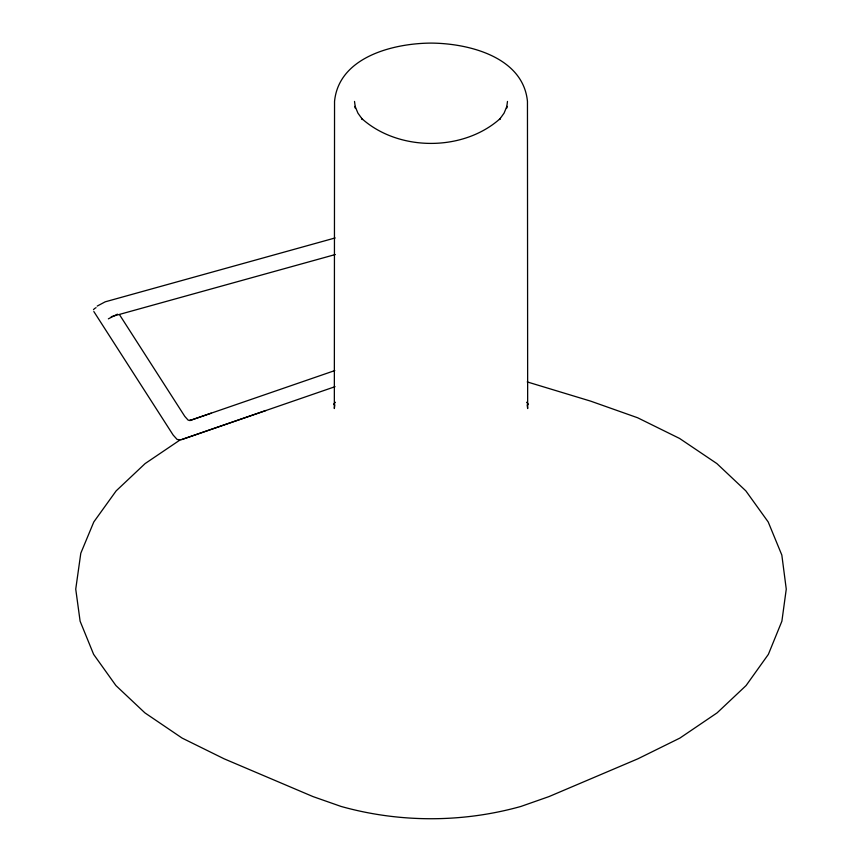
<?xml version="1.0" encoding="UTF-8"?>
<svg xmlns="http://www.w3.org/2000/svg" width="862" height="862" viewBox="0 0 862 862"><rect width="100%" height="100%" fill="white"/><g stroke="black" fill="none" stroke-linecap="round" stroke-linejoin="round"><path stroke-width="1.29" d="M334.844 404.806L334.337 408.545L334.542 101.425C338.841 56.87 393.611 43.272 431 43.1C468.389 43.272 523.159 56.87 527.458 101.425L527.663 408.545L527.156 404.806M507.481 101.425L506.544 108.332L506.888 106.349L504.076 113.127L499.464 119.549L500.402 118.396C463.551 151.744 398.449 151.744 361.598 118.396L362.536 119.549L357.924 113.127L355.112 106.349L355.456 108.332L354.519 101.425M334.973 402.166L333.939 404.644L334.919 402.295M93.484 309.706L94.411 308.682M180.05 439.965L145.128 463.573L116.165 490.866L93.786 521.984L80.802 553.221L75.737 589.134L80.112 621.211L93.624 654.355L115.917 685.559L144.913 712.874L182.151 738.109L224.142 758.819L313.025 796.596L341.04 806.433C399.548 822.833 462.452 822.833 520.96 806.433L548.975 796.596L637.858 758.819L679.849 738.109L717.087 712.874L746.083 685.559L768.376 654.355L781.888 621.211L786.263 589.134L781.834 555.074L768.214 521.984L745.835 490.866L716.872 463.573L679.59 438.456L637.643 417.768L590.61 401.121L527.221 381.92M97.18 306.096L105.196 301.829L335.156 237.944M94.96 308.316L96.059 307.669M117.426 314.167L108.364 318.843M211.19 413.167L189.715 420.581L334.801 370.585M265.884 410.517L180.998 439.803L177.163 439.491L173.154 435.051L93.839 311.538M181.71 439.545L335.049 386.682M111.263 316.688L335.307 254.538M190.416 420.333L188.218 420.214L184.791 416.378L119.786 315.115M527.081 402.295L528.061 404.644L527.027 402.166"/></g></svg>
